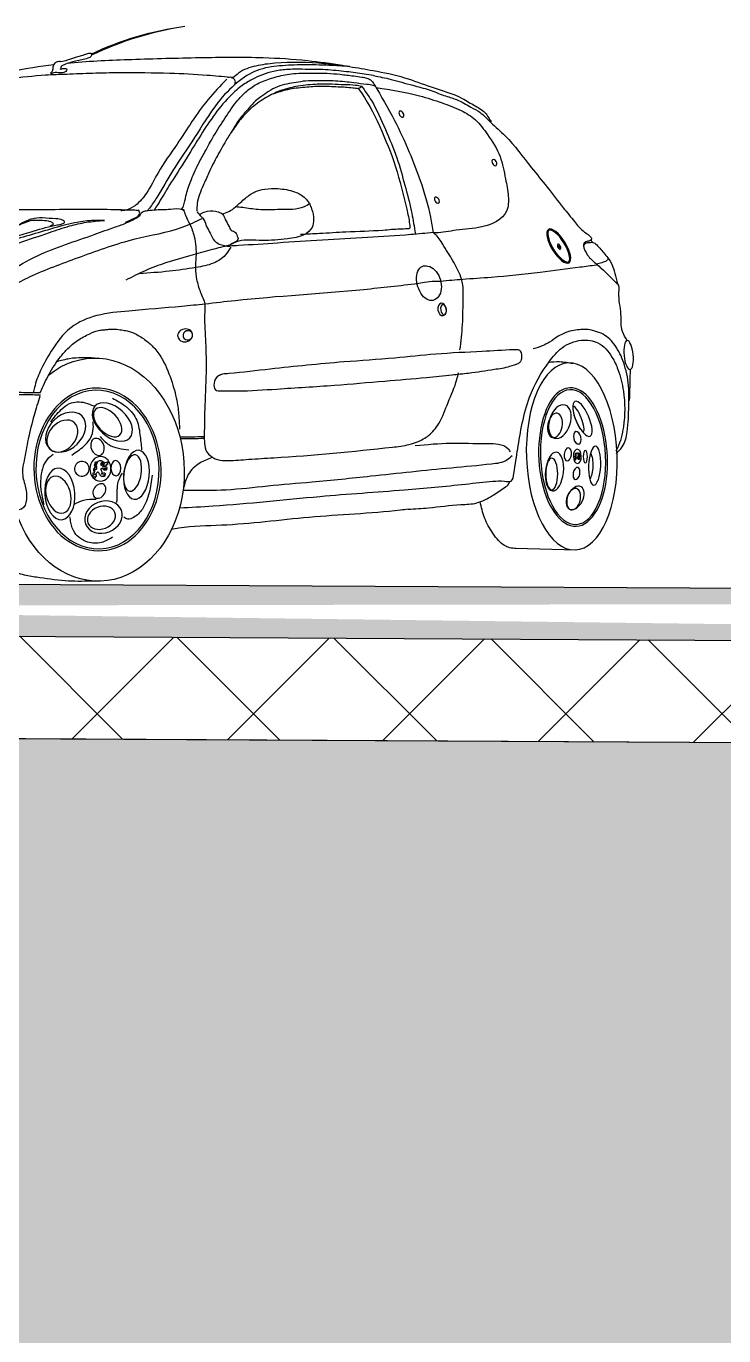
# Model space of a CAD drawing. Header units: metres. Extents: x 34785 to 38791, y 49888 to 55971.
# Drawn here: x 37681.381 to 37683.386, y 51723.612 to 51727.377 of the extents above; entities that cross this region are included whole.
import ezdxf

# ---------------------------------------------------------------- set-up
doc = ezdxf.new("R2010")
doc.units = ezdxf.units.M

# ---------------------------------------------------------------- blocks, each defined once
blk = doc.blocks.new('206')
blk.add_line((-1.0818, 0.0709), (-0.9431, 0.0746))
for centre, radius, start, end in [((-0.2889, 0.5449), 0.7247, 64.6115, 82.2608), ((-0.3078, 0.5085), 0.7635, 64.4955, 81.2202)]:
    blk.add_arc(centre, radius, start, end)
for centre, major_axis, ratio in [((-0.6837, 1.0629), (0.00389, 0.00661), 0.619141), ((-0.8953, 0.9526), (0.00389, 0.00661), 0.619141), ((-0.7646, 0.8671), (0.00389, 0.00661), 0.619141), ((-1.0417, 0.7626), (0.0235, 0.038), 0.368742), ((-1.0425, 0.761), (0.00268, 0.00565), 0.503817), ((-0.7765, 0.6183), (0.0025, 0.014), 0.676401), ((-0.7797, 0.6179), (0.0018, 0.0117), 0.544379), ((-0.1979, 0.5594), (-0.0107, 0.0029), 0.951899), ((-0.1917, 0.5594), (-0.0169, 0.0029), 0.850032), ((-1.2008, 0.5146), (0.0033, 0.0329), 0.316061), ((-1.0715, 0.2839), (0.0077, 0.2129), 0.48487), ((-1.0744, 0.2824), (0.0073, 0.1532), 0.482614), ((0.0077, 0.2541), (0.0055, 0.1804), 0.776088), ((-1.0957, 0.3695), (0.0173, 0.0395), 0.34856), ((-1.0867, 0.3691), (0.0112, 0.0283), 0.224505), ((-1.0444, 0.3631), (-0.0119, 0.0378), 0.603697), ((-0.0261, 0.3622), (0.0397, 0.0361), 0.62928), ((-0.0155, 0.3618), (-0.0278, -0.0291), 0.575465), ((0.0802, 0.3391), (-0.0375, 0.0367), 0.719914), ((-1.0334, 0.3545), (-0.005, 0.0277), 0.584103), ((0.0876, 0.3302), (-0.0271, 0.0306), 0.735542), ((-1.084, 0.3263), (0.0036, 0.0142), 0.56683), ((-1.1236, 0.2629), (-0.0021, 0.0444), 0.311363), ((-1.0841, 0.2841), (0.0003, 0.0163), 0.553191), ((-1.0625, 0.2885), (-0.0013, 0.015), 0.547885), ((-0.0811, 0.2421), (-0.0053, 0.0558), 0.518368), ((0.0077, 0.3057), (0.0069, 0.0187), 0.743093), ((-1.1023, 0.2833), (-0.0002, 0.0143), 0.337329), ((-1.0321, 0.2495), (-0.0048, 0.0441), 0.463221), ((-1.0259, 0.244), (0, 0.0362), 0.373203), ((-0.0721, 0.2461), (-0.0067, 0.0413), 0.472036), ((-0.0342, 0.257), (0.0007, 0.0173), 0.659352), ((0.001, 0.2557), (-0.0004, 0.028), 0.858284), ((0.0432, 0.2557), (-0.002, -0.0167), 0.993998), ((-1.0822, 0.2452), (-0.0028, 0.0137), 0.54095), ((0.0933, 0.1986), (0.0045, 0.0587), 0.58238), ((0.0966, 0.1969), (0.012, 0.0416), 0.634457), ((-1.0792, 0.1895), (-0.0134, 0.0253), 0.617226), ((-1.0757, 0.1866), (-0.0063, 0.0242), 0.60005), ((0.0033, 0.2052), (-0.0099, 0.0148), 0.749827), ((-0.006, 0.1457), (-0.0407, 0.0156), 0.81942), ((-0.0012, 0.1443), (-0.0306, 0.012), 0.771648)]:
    blk.add_ellipse(centre, major_axis=major_axis, ratio=ratio)
for centre, major_axis, ratio, start_param, end_param in [((-0.7448, 0.6782), (0.0124, 0.0387), 0.707745, 0.005758, 3.198324), ((-0.745, 0.6783), (0.0116, 0.039), 0.616644, 3.182561, 6.461087), ((0.0098, 0.2538), (0.0098, 0.2538), 0.785448, 5.754623, 10.651578), ((-1.1058, 0.2624), (-0.0009, 0.0362), 0.373203, 0.618139, 2.570643), ((0.0911, 0.2442), (0.0098, 0.2538), 0.785448, 9.156043, 9.181852)]:
    blk.add_ellipse(centre, major_axis=major_axis, ratio=ratio, start_param=start_param, end_param=end_param)
for points, knots in [([(-0.5498, 1.1739), (-0.5232, 1.1776), (-0.4634, 1.1858), (-0.355, 1.1929), (-0.2215, 1.1911), (-0.0754, 1.1873), (0.0246, 1.1831), (0.0726, 1.1786), (0.0744, 1.1785)], [0, 0, 0, 0, 0.0805411, 0.1810632, 0.3255522, 0.4805868, 0.6199008, 0.6253544, 0.6253544, 0.6253544, 0.6253544]), ([(0.0196, 1.1991), (0.0204, 1.1996), (0.0235, 1.2018), (0.0315, 1.2003), (0.0425, 1.1956), (0.0584, 1.1917), (0.0747, 1.1864), (0.087, 1.1815), (0.0955, 1.1827), (0.1024, 1.1815), (0.1091, 1.1747), (0.1092, 1.1661), (0.1107, 1.1596), (0.1131, 1.1573), (0.1138, 1.1568)], [0, 0, 0, 0, 0.002864, 0.0109739, 0.0221597, 0.0395697, 0.0594545, 0.0743492, 0.077552, 0.085067, 0.0946172, 0.1030903, 0.1106192, 0.1132022, 0.1132022, 0.1132022, 0.1132022]), ([(-0.6202, 1.1506), (-0.6132, 1.1518), (-0.5929, 1.1554), (-0.5566, 1.1599), (-0.5097, 1.1647), (-0.4641, 1.1647), (-0.4243, 1.1652), (-0.3853, 1.1599), (-0.3501, 1.1461), (-0.3167, 1.1257), (-0.2721, 1.0843), (-0.23, 1.0209), (-0.1874, 0.9495), (-0.1545, 0.8997), (-0.135, 0.8655), (-0.124, 0.8491), (-0.1212, 0.845)], [0, 0, 0, 0, 0.0212479, 0.0617609, 0.1096072, 0.1626269, 0.1985056, 0.2287944, 0.2803023, 0.3106024, 0.3458495, 0.4615978, 0.5370338, 0.595655, 0.640379, 0.6550678, 0.6550678, 0.6550678, 0.6550678]), ([(0.0926, 1.1655), (0.0899, 1.1659), (0.0854, 1.1666), (0.0774, 1.1673), (0.0776, 1.1612), (0.0838, 1.1575), (0.0948, 1.1552), (0.1036, 1.16), (0.1136, 1.1541), (0.1138, 1.1564), (0.1138, 1.1568)], [0, 0, 0, 0, 0.00892792, 0.01466239, 0.01834355, 0.02287119, 0.0351554, 0.04965049, 0.05538496, 0.05630552, 0.05630552, 0.05630552, 0.05630552]), ([(0.1076, 1.1749), (0.1391, 1.1711), (0.1998, 1.1617), (0.2813, 1.1434), (0.3303, 1.1266), (0.3512, 1.1195)], [0.6587718, 0.6587718, 0.6587718, 0.6587718, 0.7538002, 0.8428566, 0.908971, 0.908971, 0.908971, 0.908971]), ([(-0.5928, 1.1266), (-0.6007, 1.1159), (-0.623, 1.0854), (-0.6467, 1.0289), (-0.6746, 0.9655), (-0.6909, 0.9026), (-0.7065, 0.8475), (-0.7124, 0.8099), (-0.7149, 0.792), (-0.7153, 0.7896)], [0, 0, 0, 0, 0.039957, 0.1129986, 0.1827033, 0.2476577, 0.307339, 0.3545026, 0.3616582, 0.3616582, 0.3616582, 0.3616582]), ([(-0.5854, 1.1212), (-0.6053, 1.0941), (-0.6207, 1.0666), (-0.6472, 1.0051), (-0.6607, 0.9749), (-0.6798, 0.9117), (-0.6889, 0.8789), (-0.6987, 0.8356), (-0.7007, 0.8243), (-0.7025, 0.8128)], [0, 0, 0, 0, 0.1005183, 0.1005183, 0.2010366, 0.2010366, 0.3015548, 0.3015548, 0.3367306, 0.3367306, 0.3367306, 0.3367306]), ([(-1.0194, 0.7986), (-1.0214, 0.7998), (-1.0256, 0.7992), (-1.0419, 0.7881), (-1.0554, 0.7699), (-1.0688, 0.7371), (-1.0678, 0.7263), (-1.0558, 0.7257), (-1.0407, 0.7377), (-1.0198, 0.7709), (-1.015, 0.7903), (-1.0181, 0.7975), (-1.0187, 0.7982), (-1.0194, 0.7986)], [0, 0, 0, 0, 0.69658, 0.69658, 2.000192, 2.000192, 3.344248, 3.344248, 4.688304, 4.688304, 6.032361, 6.032361, 6.283185, 6.283185, 6.283185, 6.283185]), ([(-1.044, 0.7579), (-1.0431, 0.7585), (-1.0417, 0.7605), (-1.041, 0.7631), (-1.041, 0.7638), (-1.041, 0.7642)], [3.86163, 3.86163, 3.86163, 3.86163, 5.067043, 5.067043, 5.563148, 5.563148, 5.563148, 5.563148]), ([(-1.041, 0.7642), (-1.0419, 0.7636), (-1.0433, 0.7615), (-1.044, 0.759), (-1.044, 0.7583), (-1.044, 0.7579)], [0.720037, 0.720037, 0.720037, 0.720037, 1.92545, 1.92545, 2.421555, 2.421555, 2.421555, 2.421555]), ([(-1.1279, 0.7216), (-1.1317, 0.7183), (-1.141, 0.7102), (-1.1552, 0.6971), (-1.1663, 0.6848), (-1.1731, 0.6784), (-1.1748, 0.6769)], [0, 0, 0, 0, 0.01500738, 0.03697879, 0.05794359, 0.0648449, 0.0648449, 0.0648449, 0.0648449]), ([(-1.1543, 0.7347), (-1.154, 0.7334), (-1.1528, 0.7294), (-1.1441, 0.726), (-1.1358, 0.7236), (-1.1298, 0.722), (-1.128, 0.7215)], [0.00183504, 0.00183504, 0.00183504, 0.00183504, 0.00594992, 0.01418325, 0.02698896, 0.0327732, 0.0327732, 0.0327732, 0.0327732]), ([(-1.1274, 0.719), (-1.115, 0.7175), (-1.0724, 0.7122), (-0.9929, 0.7015), (-0.9039, 0.6917), (-0.8283, 0.6872), (-0.7901, 0.6838), (-0.7735, 0.6822)], [0, 0, 0, 0, 0.0374232, 0.1286786, 0.2406845, 0.3058355, 0.3558415, 0.3558415, 0.3558415, 0.3558415]), ([(-1.1976, 0.5478), (-1.1939, 0.5546), (-1.1815, 0.5723), (-1.186, 0.6122), (-1.176, 0.6455), (-1.1805, 0.6737), (-1.1741, 0.6793), (-1.1729, 0.6804)], [0.1374789, 0.1374789, 0.1374789, 0.1374789, 0.1607399, 0.2001675, 0.2500532, 0.2698263, 0.2747294, 0.2747294, 0.2747294, 0.2747294]), ([(-0.7215, 0.6767), (-0.6804, 0.6722), (-0.542, 0.6559), (-0.3799, 0.6474), (-0.2599, 0.6331), (-0.2373, 0.6304)], [0.4081633, 0.4081633, 0.4081633, 0.4081633, 0.5321559, 0.8260912, 0.8946185, 0.8946185, 0.8946185, 0.8946185]), ([(-0.179, 0.167), (-0.2045, 0.1683), (-0.311, 0.1737), (-0.481, 0.1931), (-0.6732, 0.206), (-0.8035, 0.2178), (-0.8807, 0.2268), (-0.9135, 0.2291), (-0.937, 0.2238), (-0.9421, 0.2613), (-0.9515, 0.3188), (-0.966, 0.4129), (-1.0089, 0.4867), (-1.0479, 0.5349), (-1.0899, 0.5517), (-1.1356, 0.5456), (-1.1622, 0.5147), (-1.1799, 0.4762), (-1.1927, 0.4226), (-1.1929, 0.3613), (-1.1817, 0.3154), (-1.1728, 0.2981), (-1.1716, 0.2956)], [0.001699, 0.001699, 0.001699, 0.001699, 0.078108, 0.321699, 0.515096, 0.654347, 0.717505, 0.743501, 0.758665, 0.777159, 0.834093, 0.954915, 1.046524, 1.090158, 1.137809, 1.175333, 1.220677, 1.252109, 1.302934, 1.384287, 1.434239, 1.442509, 1.442509, 1.442509, 1.442509]), ([(0.0148, 0.5077), (0.0337, 0.5084), (0.0627, 0.5095), (0.0905, 0.5021), (0.1001, 0.4994)], [0, 0, 0, 0, 0.05645012, 0.08617006, 0.08617006, 0.08617006, 0.08617006]), ([(-1.2029, 0.4113), (-1.2034, 0.4221), (-1.2043, 0.4458), (-1.2045, 0.4692), (-1.205, 0.4823)], [0, 0, 0, 0, 0.03236451, 0.07114762, 0.07114762, 0.07114762, 0.07114762]), ([(-1.0669, 0.4399), (-1.084, 0.4407), (-1.1009, 0.4303), (-1.1439, 0.3734), (-1.1589, 0.2968), (-1.1426, 0.1686), (-1.1112, 0.1206), (-1.0389, 0.1295), (-1.0078, 0.1842), (-0.9896, 0.3164), (-1.0032, 0.3895), (-1.0425, 0.4328), (-1.0545, 0.4393), (-1.0669, 0.4399)], [0, 0, 0, 0, 0.615537, 0.615537, 1.91989, 1.91989, 3.224243, 3.224243, 4.528595, 4.528595, 5.832948, 5.832948, 6.283185, 6.283185, 6.283185, 6.283185]), ([(0.0134, 0.4393), (-0.017, 0.4403), (-0.0477, 0.4285), (-0.1171, 0.368), (-0.1423, 0.2972), (-0.1303, 0.1631), (-0.0932, 0.1024), (0.0072, 0.0565), (0.0677, 0.0733), (0.1455, 0.1674), (0.1616, 0.2422), (0.1329, 0.3719), (0.0884, 0.4242), (0.0284, 0.4381), (0.0209, 0.4391), (0.0134, 0.4393)], [0, 0, 0, 0, 0.623712, 0.623712, 1.724785, 1.724785, 2.825858, 2.825858, 3.926932, 3.926932, 5.028005, 5.028005, 6.129079, 6.129079, 6.283185, 6.283185, 6.283185, 6.283185]), ([(-1.0869, 0.2866), (-1.0873, 0.2875), (-1.088, 0.2891), (-1.09, 0.2878), (-1.0906, 0.2887), (-1.09, 0.289), (-1.0908, 0.2892), (-1.0914, 0.289), (-1.0913, 0.2898), (-1.0903, 0.2903), (-1.0914, 0.2902), (-1.0917, 0.2907), (-1.0914, 0.2914), (-1.0902, 0.2909), (-1.0889, 0.2907), (-1.0878, 0.2894), (-1.087, 0.2883), (-1.0861, 0.2881), (-1.0856, 0.2881), (-1.0855, 0.288)], [0, 0, 0, 0, 0.01126101, 0.02034275, 0.02196095, 0.02377042, 0.02606042, 0.02895734, 0.03151549, 0.03458667, 0.03792506, 0.04003505, 0.0419835, 0.04596676, 0.05422371, 0.0619192, 0.06832286, 0.07315385, 0.07484256, 0.07484256, 0.07484256, 0.07484256]), ([(-1.0796, 0.283), (-1.0798, 0.2833), (-1.0803, 0.2838), (-1.0812, 0.2839), (-1.0818, 0.2848), (-1.0812, 0.2861), (-1.0808, 0.2879), (-1.0815, 0.2898), (-1.0822, 0.2918), (-1.084, 0.2924), (-1.0851, 0.2923), (-1.0856, 0.2921), (-1.0855, 0.2915), (-1.0861, 0.2916), (-1.0865, 0.2911), (-1.0873, 0.2915), (-1.0877, 0.2906), (-1.0872, 0.2898), (-1.0863, 0.2898), (-1.0857, 0.2903), (-1.085, 0.29), (-1.0849, 0.2896), (-1.0849, 0.2894)], [0, 0, 0, 0, 0.00467723, 0.00979473, 0.0122591, 0.01828005, 0.02814277, 0.03770909, 0.04665835, 0.05709429, 0.06058153, 0.06254199, 0.06456709, 0.06651946, 0.06935667, 0.07208216, 0.07548577, 0.07971135, 0.083704, 0.08687461, 0.08968892, 0.09309825, 0.09309825, 0.09309825, 0.09309825]), ([(-1.0849, 0.2894), (-1.0851, 0.2894), (-1.0856, 0.2894), (-1.0861, 0.2894), (-1.0869, 0.2895), (-1.0864, 0.2889), (-1.0857, 0.2892), (-1.0852, 0.2891), (-1.0849, 0.289)], [0.00070841, 0.00070841, 0.00070841, 0.00070841, 0.00358795, 0.00796434, 0.00963298, 0.01124526, 0.0150069, 0.01915162, 0.01915162, 0.01915162, 0.01915162]), ([(-1.0849, 0.289), (-1.0849, 0.289), (-1.0849, 0.2887), (-1.0848, 0.2882), (-1.0853, 0.288), (-1.0855, 0.288), (-1.0857, 0.2881)], [0.094531943, 0.094531943, 0.094531943, 0.094531943, 0.095138104, 0.09841845, 0.099879776, 0.101701771, 0.101701771, 0.101701771, 0.101701771]), ([(-0.9359, 0.2853), (-0.9319, 0.2817), (-0.9192, 0.2698), (-0.8693, 0.264), (-0.7678, 0.2551), (-0.6305, 0.2403), (-0.4915, 0.2257), (-0.3816, 0.2173), (-0.2874, 0.2054), (-0.223, 0.2063), (-0.1903, 0.2063), (-0.1869, 0.2063)], [0, 0, 0, 0, 0.0158203, 0.0514686, 0.1432112, 0.3279151, 0.4622045, 0.563434, 0.6585019, 0.7464782, 0.7565059, 0.7565059, 0.7565059, 0.7565059]), ([(-0.0044, 0.2603), (-0.0056, 0.2624), (-0.0077, 0.2662), (-0.0123, 0.2626), (-0.014, 0.2649), (-0.0126, 0.2657), (-0.0145, 0.2661), (-0.016, 0.2655), (-0.0158, 0.2675), (-0.0135, 0.2687), (-0.0162, 0.2684), (-0.0169, 0.2697), (-0.0163, 0.2712), (-0.0133, 0.2703), (-0.01, 0.27), (-0.0072, 0.2671), (-0.005, 0.2644), (-0.0027, 0.2641), (-0.0016, 0.264), (-0.0013, 0.264)], [0, 0, 0, 0, 0.01126101, 0.02034275, 0.02196095, 0.02377042, 0.02606042, 0.02895734, 0.03151549, 0.03458667, 0.03792506, 0.04003505, 0.0419835, 0.04596676, 0.05422371, 0.0619192, 0.06832286, 0.07315385, 0.07484256, 0.07484256, 0.07484256, 0.07484256]), ([(0.0141, 0.2527), (0.0135, 0.2532), (0.0122, 0.2544), (0.0099, 0.2546), (0.0084, 0.2567), (0.0096, 0.26), (0.0104, 0.2644), (0.0083, 0.269), (0.0063, 0.2738), (0.0018, 0.2749), (-0.0008, 0.2746), (-0.0023, 0.274), (-0.0019, 0.2726), (-0.0034, 0.2725), (-0.0043, 0.2714), (-0.0062, 0.2723), (-0.007, 0.27), (-0.0057, 0.268), (-0.0034, 0.2682), (-0.0022, 0.2696), (-0.0003, 0.269), (0, 0.268), (0.0001, 0.2674)], [0, 0, 0, 0, 0.00467723, 0.00979473, 0.0122591, 0.01828005, 0.02814277, 0.03770909, 0.04665835, 0.05709429, 0.06058153, 0.06254199, 0.06456709, 0.06651946, 0.06935667, 0.07208216, 0.07548577, 0.07971135, 0.083704, 0.08687461, 0.08968892, 0.09309825, 0.09309825, 0.09309825, 0.09309825]), ([(0.0001, 0.2674), (-0.0004, 0.2673), (-0.0017, 0.2672), (-0.0029, 0.2672), (-0.0049, 0.2674), (-0.0035, 0.2661), (-0.002, 0.2667), (-0.0006, 0.2666), (0.0001, 0.2666)], [0.00070841, 0.00070841, 0.00070841, 0.00070841, 0.00358795, 0.00796434, 0.00963298, 0.01124526, 0.0150069, 0.01915162, 0.01915162, 0.01915162, 0.01915162]), ([(0.0001, 0.2666), (0.0002, 0.2664), (0.0002, 0.2657), (0.0004, 0.2646), (-0.0007, 0.264), (-0.0013, 0.264), (-0.0016, 0.264)], [0.094531943, 0.094531943, 0.094531943, 0.094531943, 0.095138104, 0.09841845, 0.099879776, 0.101701771, 0.101701771, 0.101701771, 0.101701771]), ([(-0.945, 0.0746), (-0.9398, 0.0747), (-0.9304, 0.0749), (-0.9157, 0.0821), (-0.9043, 0.0923), (-0.8879, 0.1137), (-0.8715, 0.1429), (-0.8657, 0.1682), (-0.8629, 0.1804)], [0, 0, 0, 0, 0.0154487, 0.0277714, 0.0476237, 0.0688064, 0.1090796, 0.1464519, 0.1464519, 0.1464519, 0.1464519]), ([(-0.6992, 0.1636), (-0.6934, 0.1629), (-0.6187, 0.1539), (-0.4761, 0.1488), (-0.3091, 0.1258), (-0.2036, 0.1257), (-0.1663, 0.1187), (-0.1606, 0.1176)], [0.2471998, 0.2471998, 0.2471998, 0.2471998, 0.2648045, 0.4733677, 0.6739114, 0.7707259, 0.7878975, 0.7878975, 0.7878975, 0.7878975])]:
    blk.add_open_spline(points, degree=3, knots=knots)
for points in [[(0.0201, 1.2007), (0.0221, 1.1948), (0.0298, 1.19), (0.0571, 1.1832), (0.0837, 1.1753), (0.0901, 1.1715), (0.0921, 1.1657)], [(-0.566, 1.1712), (-0.6192, 1.1621), (-0.6912, 1.1458), (-0.7518, 1.1247), (-0.8219, 1.0988), (-0.8517, 1.0815), (-0.8763, 1.0637), (-0.8834, 1.0527), (-0.8882, 1.045)], [(-0.566, 1.1712), (-0.5092, 1.1774), (-0.3958, 1.1786), (-0.3524, 1.1723), (-0.3135, 1.1561), (-0.3, 1.1455), (-0.2972, 1.1441)], [(-0.566, 1.1712), (-0.5192, 1.1738), (-0.4597, 1.175), (-0.4066, 1.1725), (-0.356, 1.1624), (-0.3105, 1.1346), (-0.2662, 1.0891), (-0.2131, 1.0095), (-0.1639, 0.9345), (-0.1271, 0.873), (-0.1106, 0.849), (-0.1055, 0.8427)], [(-0.6202, 1.1506), (-0.6605, 1.142), (-0.7095, 1.1285), (-0.747, 1.118), (-0.7806, 1.1055), (-0.8094, 1.0959), (-0.8421, 1.0786), (-0.8622, 1.0671), (-0.8872, 1.0441), (-0.9199, 1.0134), (-0.9798, 0.941), (-1.0154, 0.8969), (-1.0519, 0.8498), (-1.0778, 0.8182), (-1.097, 0.797), (-1.1124, 0.7855), (-1.1163, 0.7788), (-1.1134, 0.775), (-1.1028, 0.7721), (-1.098, 0.7663), (-1.0992, 0.7583), (-1.11, 0.7385), (-1.1279, 0.7216)], [(-0.6249, 1.1258), (-0.6194, 1.128), (-0.6053, 1.1303), (-0.5757, 1.134), (-0.5338, 1.1381), (-0.4919, 1.1385), (-0.4659, 1.1381), (-0.4445, 1.1349), (-0.4021, 1.1253), (-0.3816, 1.1144), (-0.3643, 1.1026), (-0.3516, 1.093), (-0.337, 1.0766), (-0.3201, 1.0575), (-0.3028, 1.032), (-0.2875, 1.0072), (-0.2652, 0.9681), (-0.2456, 0.9294), (-0.2329, 0.9003), (-0.2191, 0.8595), (-0.2187, 0.8422)], [(-0.1822, 0.8463), (-0.185, 0.8481), (-0.1879, 0.8534), (-0.1936, 0.877), (-0.204, 0.9087), (-0.2218, 0.9494), (-0.2368, 0.9769), (-0.2566, 1.0128), (-0.2829, 1.0543), (-0.3117, 1.0949), (-0.3354, 1.1178), (-0.36, 1.1338), (-0.3922, 1.1457), (-0.4281, 1.154), (-0.4727, 1.1563), (-0.5151, 1.1558), (-0.5443, 1.1535), (-0.5752, 1.1499), (-0.5939, 1.1472), (-0.6053, 1.1444), (-0.6135, 1.1408), (-0.6194, 1.1344), (-0.6222, 1.1303)], [(-0.305, 1.1292), (-0.3057, 1.1384), (-0.3014, 1.1448), (-0.288, 1.1462)], [(-0.2943, 1.1462), (-0.242, 1.1511), (-0.157, 1.1554), (-0.0431, 1.1568), (0.0189, 1.1555), (0.0776, 1.1534), (0.1257, 1.1513), (0.2086, 1.1435), (0.3328, 1.1251), (0.3774, 1.111), (0.4078, 1.0989), (0.4807, 1.0636), (0.5491, 1.0252), (0.6099, 0.9849), (0.6538, 0.9566), (0.7083, 0.9184), (0.7649, 0.8731), (0.8006, 0.8438), (0.831, 0.8198)], [(-0.2866, 1.1427), (-0.2433, 1.0953), (-0.1735, 0.9948), (-0.1302, 0.9293), (-0.1037, 0.8832), (-0.0786, 0.8553), (-0.0562, 0.8442), (-0.0451, 0.8428)], [(-0.6268, 1.1234), (-0.7252, 1.1047), (-0.7762, 1.0885), (-0.8198, 1.0711), (-0.8522, 1.05), (-0.8796, 1.0164), (-0.9082, 0.9666), (-0.9207, 0.9156), (-0.9269, 0.8758), (-0.9232, 0.8422), (-0.8671, 0.8062), (-0.8086, 0.7987), (-0.7613, 0.7925), (-0.7563, 0.7925)], [(-0.6218, 1.1308), (-0.6679, 1.0487), (-0.7018, 0.9763), (-0.7264, 0.9119), (-0.7501, 0.8286), (-0.7563, 0.7925)], [(-0.5936, 1.1258), (-0.5856, 1.1202)], [(-0.5934, 1.1259), (-0.5796, 1.1282), (-0.5538, 1.1296), (-0.5266, 1.1309), (-0.4874, 1.1305), (-0.4437, 1.1254), (-0.4114, 1.1171), (-0.3806, 1.1033), (-0.3479, 1.0812), (-0.3179, 1.0509), (-0.2963, 1.0214)], [(-0.586, 1.1205), (-0.5731, 1.1222), (-0.5395, 1.1245), (-0.5003, 1.1259), (-0.464, 1.1236), (-0.4248, 1.1185), (-0.3916, 1.1084)], [(-0.2758, 0.8357), (-0.2912, 0.8411), (-0.3065, 0.8519), (-0.329, 0.8717), (-0.3506, 0.8861), (-0.3732, 0.8924), (-0.4029, 0.8933), (-0.4408, 0.8861), (-0.4651, 0.8717), (-0.4795, 0.8474), (-0.484, 0.8231), (-0.4804, 0.8051), (-0.4633, 0.7889), (-0.4245, 0.779), (-0.3669, 0.7754), (-0.3389, 0.7763), (-0.3137, 0.7736), (-0.2939, 0.7655)], [(-0.4759, 0.8591), (-0.4624, 0.8519), (-0.4083, 0.8456), (-0.3578, 0.8456), (-0.3227, 0.8501), (-0.3065, 0.8519)], [(-0.2236, 0.8339), (-0.2425, 0.842), (-0.2668, 0.8402), (-0.2776, 0.8348), (-0.283, 0.8231), (-0.2912, 0.8078), (-0.2966, 0.7988), (-0.3065, 0.7934), (-0.3092, 0.788), (-0.3119, 0.7772), (-0.302, 0.77), (-0.2903, 0.7628)], [(-0.2191, 0.8402), (-0.2227, 0.8357), (-0.2344, 0.8222), (-0.2407, 0.8069), (-0.2488, 0.7916), (-0.2587, 0.7745), (-0.2695, 0.7673), (-0.2939, 0.7619)], [(-0.1881, 0.8467), (-0.1924, 0.8326), (-0.2023, 0.8128), (-0.2122, 0.7845), (-0.2164, 0.7378), (-0.215, 0.7124), (-0.2179, 0.6869), (-0.2263, 0.6586), (-0.2363, 0.6303), (-0.2363, 0.6134), (-0.238, 0.5508), (-0.2394, 0.4857), (-0.2366, 0.4009), (-0.2352, 0.3316)], [(0.2388, 0.679), (0.2098, 0.7021), (0.1442, 0.7407), (0.0149, 0.7889), (-0.0334, 0.8063), (-0.0594, 0.8159), (-0.0768, 0.8246), (-0.0884, 0.8323), (-0.0942, 0.84), (-0.1029, 0.8429), (-0.1216, 0.845), (-0.1588, 0.8468), (-0.1849, 0.8458), (-0.1888, 0.8439)], [(-0.0564, 0.8169), (-0.0829, 0.8295), (-0.0848, 0.8307), (-0.0879, 0.8352), (-0.0879, 0.8396), (-0.0848, 0.844), (-0.0848, 0.8433)], [(-0.088, 0.8415), (-0.0833, 0.8433), (-0.0716, 0.8444), (-0.0061, 0.8456), (0.1543, 0.845), (0.249, 0.8456), (0.525, 0.8391), (0.5979, 0.8342), (0.7919, 0.8219), (0.8401, 0.8194), (0.8549, 0.8182), (0.8648, 0.8169)], [(-0.7025, 0.8132), (-0.7029, 0.8056), (-0.7022, 0.8027), (-0.6979, 0.8016), (-0.6802, 0.8012), (-0.6418, 0.7983), (-0.5576, 0.7944), (-0.4975, 0.791), (-0.4543, 0.7887)], [(0.2139, 0.66), (0.1955, 0.6742), (0.1558, 0.6954), (0.044, 0.7392), (-0.0777, 0.7788), (-0.1853, 0.8057), (-0.2306, 0.8255)], [(-0.0082, 0.8209), (0.0309, 0.8199), (0.108, 0.803), (0.2179, 0.7713), (0.3395, 0.7386), (0.4546, 0.7027), (0.5593, 0.6584), (0.61, 0.6299)], [(0.5888, 0.6373), (0.5244, 0.6605), (0.3976, 0.7027), (0.2761, 0.7397), (0.1862, 0.7703), (0.1165, 0.7935), (0.0711, 0.8083), (0.033, 0.8167), (-0.0082, 0.8209)], [(0.1159, 0.8088), (0.1081, 0.813), (0.1165, 0.8185), (0.1189, 0.8191), (0.1382, 0.8209), (0.1606, 0.8197), (0.1774, 0.8142), (0.1919, 0.8076), (0.2076, 0.8004), (0.2287, 0.795), (0.2498, 0.7901), (0.2625, 0.7883), (0.2661, 0.7847)], [(-1.1165, 0.7794), (-1.1158, 0.7754), (-1.1174, 0.7729), (-1.1196, 0.7707)], [(-0.817, 0.5261), (-0.8229, 0.5838), (-0.8244, 0.6465), (-0.8237, 0.6746), (-0.8207, 0.6872), (-0.8037, 0.7246), (-0.7807, 0.7623), (-0.7622, 0.7881), (-0.7578, 0.7918)], [(-0.7562, 0.7933), (-0.7052, 0.7887), (-0.6064, 0.7819), (-0.5043, 0.7763), (-0.4021, 0.7695), (-0.3136, 0.7638), (-0.2932, 0.7627)], [(-1.0992, 0.762), (-1.1006, 0.7672), (-1.1039, 0.7696), (-1.1142, 0.771), (-1.1194, 0.771), (-1.1274, 0.7658), (-1.1467, 0.7442), (-1.1557, 0.7329), (-1.166, 0.7117), (-1.1726, 0.6891), (-1.175, 0.676)], [(-0.2957, 0.7604), (-0.283, 0.7421), (-0.2561, 0.7237), (-0.2164, 0.7138), (-0.1556, 0.7053), (-0.0876, 0.6996)], [(-0.2916, 0.7644), (-0.2533, 0.7546), (-0.2101, 0.7428), (-0.1473, 0.7242), (-0.1011, 0.7065), (-0.057, 0.6849)], [(-0.7731, 0.6818), (-0.7601, 0.6818), (-0.7362, 0.6798), (-0.7197, 0.6763)], [(-0.2373, 0.6304), (-0.1842, 0.6253), (-0.0638, 0.6148), (0.0095, 0.6043), (0.0684, 0.5769), (0.1129, 0.5233), (0.1379, 0.4783), (0.151, 0.4404), (0.1536, 0.4286)], [(-1.1728, 0.2907), (-1.1864, 0.3055), (-1.1975, 0.34), (-1.2012, 0.3992), (-1.2012, 0.4374), (-1.1913, 0.4916), (-1.1728, 0.5323), (-1.1469, 0.5594), (-1.1086, 0.573)], [(-1.1086, 0.573), (-1.0763, 0.5708), (-1.0406, 0.5572), (-1.0209, 0.5437)], [(0.1377, 0.4303), (0.1179, 0.4708), (0.0919, 0.5104), (0.0749, 0.5294), (0.053, 0.5478), (0.0253, 0.5632), (0.0024, 0.5712), (-0.0087, 0.5723), (-0.0183, 0.5733), (-0.0364, 0.5733), (-0.0508, 0.5712), (-0.0625, 0.5691), (-0.0817, 0.5611), (-0.1051, 0.5457), (-0.1227, 0.5292), (-0.1402, 0.5042), (-0.162, 0.4521), (-0.1738, 0.4058), (-0.1776, 0.3721), (-0.1792, 0.346)], [(-1.0209, 0.5437), (-1.006, 0.5362), (-0.9838, 0.5288)], [(-0.9508, 0.4959), (-0.956, 0.5017), (-0.9576, 0.5133), (-0.955, 0.5234), (-0.9476, 0.5265), (-0.9382, 0.5266)], [(-0.9382, 0.5266), (-0.8676, 0.5228), (-0.7618, 0.5165), (-0.6686, 0.5077), (-0.5527, 0.4989), (-0.3852, 0.4825), (-0.292, 0.4725), (-0.2768, 0.4712)], [(-1.0738, 0.495), (-1.0437, 0.4988), (-1.0174, 0.4975)], [(-0.2743, 0.4329), (-0.3114, 0.4329), (-0.4003, 0.4373), (-0.5313, 0.446), (-0.6463, 0.4555), (-0.7409, 0.4637), (-0.7991, 0.4695), (-0.8366, 0.4737), (-0.8953, 0.4822), (-0.9307, 0.489), (-0.9508, 0.4959)], [(-0.2352, 0.3316), (-0.2355, 0.3197), (-0.2389, 0.2985), (-0.2478, 0.2867), (-0.2651, 0.2768), (-0.2888, 0.2743), (-0.3366, 0.2773), (-0.3934, 0.2808), (-0.6632, 0.305), (-0.6823, 0.3073), (-0.7205, 0.3173), (-0.7458, 0.3318), (-0.7687, 0.3585), (-0.7901, 0.4066), (-0.81, 0.4586), (-0.8138, 0.4739)], [(-0.2768, 0.4712), (-0.2678, 0.4671), (-0.2576, 0.4504), (-0.2605, 0.4358), (-0.2743, 0.4329)], [(0.1927, 0.4299), (0.1485, 0.4295), (0.1377, 0.4295)], [(0.1377, 0.4233), (0.1716, 0.4241), (0.1931, 0.4241)], [(0.1385, 0.4213), (0.1519, 0.3776), (0.1653, 0.3228), (0.1748, 0.2741), (0.1783, 0.2486), (0.1766, 0.2332), (0.1721, 0.2163), (0.1805, 0.1642), (0.194, 0.1609)], [(-0.0267, 0.4161), (-0.0541, 0.3997), (-0.0797, 0.3704), (-0.0889, 0.3339), (-0.0926, 0.2991)], [(0.1142, 0.3622), (0.0904, 0.3905), (0.0712, 0.4042), (0.0355, 0.4061), (0.0163, 0.3987)], [(0.066, 0.2871), (0.0389, 0.3072), (0.021, 0.3305), (0.0171, 0.3522), (0.0179, 0.3623)], [(0.0016, 0.3289), (-0.0178, 0.3111), (-0.0403, 0.3026), (-0.0636, 0.2987)], [(-0.7154, 0.3087), (-0.7956, 0.3142), (-0.8791, 0.3131), (-0.9258, 0.302), (-0.9314, 0.2942)], [(-0.1814, 0.3245), (-0.2097, 0.3245), (-0.2338, 0.3256)], [(-1.0851, 0.2845), (-1.0859, 0.2849), (-1.0877, 0.2847), (-1.0877, 0.2841), (-1.0887, 0.284), (-1.09, 0.2842), (-1.0908, 0.2843), (-1.0899, 0.285), (-1.0883, 0.2849), (-1.0886, 0.2855), (-1.0903, 0.2853), (-1.0909, 0.2856), (-1.0909, 0.2864), (-1.0896, 0.2867), (-1.0878, 0.2865), (-1.0867, 0.2863), (-1.0869, 0.2866)], [(-1.0828, 0.2818), (-1.0837, 0.2806), (-1.0851, 0.2785), (-1.0862, 0.278), (-1.0878, 0.278), (-1.0896, 0.2783), (-1.0892, 0.2789), (-1.0882, 0.279), (-1.0885, 0.2795), (-1.0894, 0.2796), (-1.0898, 0.2799), (-1.0894, 0.2807), (-1.0887, 0.2809), (-1.0874, 0.2805), (-1.0868, 0.2799), (-1.0862, 0.2798), (-1.0864, 0.2804), (-1.0867, 0.2808), (-1.0865, 0.2815)], [(-1.0865, 0.2815), (-1.086, 0.2832), (-1.0851, 0.2845)], [(-1.0799, 0.2825), (-1.0794, 0.281), (-1.0789, 0.2802), (-1.0783, 0.2803), (-1.0782, 0.2796), (-1.0784, 0.2778), (-1.0778, 0.2768), (-1.0784, 0.2767), (-1.0794, 0.2769), (-1.08, 0.277), (-1.0802, 0.2763), (-1.081, 0.2765), (-1.0809, 0.2773), (-1.0814, 0.2773), (-1.0816, 0.2782), (-1.0812, 0.2789), (-1.08, 0.2788), (-1.0797, 0.2792), (-1.0804, 0.2796), (-1.081, 0.2795), (-1.0813, 0.2801), (-1.0823, 0.2812), (-1.0828, 0.2818)], [(-1.0811, 0.2884), (-1.081, 0.2891), (-1.0807, 0.2904), (-1.0803, 0.2907), (-1.0794, 0.2901), (-1.0793, 0.2891), (-1.0792, 0.2882), (-1.0788, 0.2876), (-1.0789, 0.2874), (-1.0792, 0.2874), (-1.0796, 0.288), (-1.0796, 0.289), (-1.0797, 0.2897), (-1.08, 0.29), (-1.0803, 0.2898), (-1.0804, 0.2885), (-1.0792, 0.2853), (-1.0785, 0.2835), (-1.0786, 0.2824), (-1.0792, 0.2823), (-1.0799, 0.2825)], [(-1.081, 0.288), (-1.0806, 0.2873), (-1.0799, 0.2855), (-1.0793, 0.2841), (-1.0792, 0.2833), (-1.0793, 0.283), (-1.0795, 0.283), (-1.0796, 0.283)], [(-0.2531, 0.2816), (-0.225, 0.2686), (-0.199, 0.2427), (-0.1882, 0.2124)], [(0.0096, 0.2656), (0.0097, 0.2674), (0.0101, 0.2705), (0.0111, 0.2714), (0.0134, 0.2701), (0.0137, 0.2675), (0.0142, 0.2654), (0.0152, 0.264), (0.0152, 0.2634), (0.0144, 0.2634), (0.0133, 0.2649), (0.013, 0.2673), (0.0127, 0.269), (0.0119, 0.2696), (0.0112, 0.2692), (0.0112, 0.2659), (0.0148, 0.2583), (0.0168, 0.254), (0.0167, 0.2512), (0.0153, 0.2509), (0.0133, 0.2512)], [(0.1085, 0.2881), (0.1227, 0.2764), (0.1369, 0.2321), (0.1375, 0.2216), (0.1344, 0.1963), (0.1301, 0.1742)], [(-0.1169, 0.2411), (-0.1099, 0.2011), (-0.0945, 0.1642), (-0.0745, 0.1449), (-0.0614, 0.1411), (-0.0522, 0.1457)], [(-0.0481, 0.246), (-0.0388, 0.2258), (-0.0364, 0.1886), (-0.0357, 0.1793)], [(0.0003, 0.2553), (-0.0018, 0.2561), (-0.0061, 0.2555), (-0.0061, 0.2539), (-0.0084, 0.2535), (-0.0118, 0.2537), (-0.0137, 0.254), (-0.0115, 0.2559), (-0.0076, 0.2559), (-0.0086, 0.2571), (-0.0125, 0.2566), (-0.0142, 0.2571), (-0.0142, 0.259), (-0.0112, 0.26), (-0.0068, 0.2599), (-0.0039, 0.2596), (-0.0044, 0.2603)], [(0.0064, 0.2492), (0.0044, 0.246), (0.0012, 0.2406), (-0.0014, 0.2391), (-0.0052, 0.239), (-0.0097, 0.2395), (-0.009, 0.241), (-0.0063, 0.2415), (-0.0073, 0.2426), (-0.0095, 0.2426), (-0.0104, 0.2433), (-0.0098, 0.2454), (-0.0079, 0.246), (-0.0047, 0.2452), (-0.0032, 0.2437), (-0.0016, 0.2437), (-0.0021, 0.245), (-0.003, 0.246), (-0.0027, 0.2479)], [(-0.0027, 0.2479), (-0.0016, 0.2519), (0.0003, 0.2553)], [(0.0133, 0.2512), (0.015, 0.2478), (0.0162, 0.2459), (0.0176, 0.2462), (0.018, 0.2444), (0.018, 0.2399), (0.0194, 0.2375), (0.0181, 0.2373), (0.0157, 0.2375), (0.0141, 0.2377), (0.0137, 0.236), (0.0118, 0.2363), (0.0119, 0.2383), (0.0105, 0.2383), (0.01, 0.2405), (0.0108, 0.2422), (0.0137, 0.2421), (0.0144, 0.2431), (0.0127, 0.244), (0.0112, 0.2438), (0.0105, 0.2451), (0.0078, 0.2478), (0.0064, 0.2492)], [(0.0098, 0.2647), (0.0109, 0.263), (0.0128, 0.2587), (0.0145, 0.2553), (0.015, 0.2533), (0.0148, 0.2525), (0.0143, 0.2525), (0.0141, 0.2527)], [(-0.6992, 0.1636), (-0.7455, 0.1669), (-0.8189, 0.1744), (-0.8555, 0.1781), (-0.8907, 0.1946), (-0.9176, 0.2125), (-0.9281, 0.2215), (-0.9303, 0.226)], [(0.0109, 0.1862), (0.0396, 0.1839), (0.0606, 0.1746)], [(-0.0267, 0.0999), (-0.0011, 0.088), (0.03, 0.0889), (0.0593, 0.11), (0.0684, 0.1337), (0.0703, 0.1465)], [(0.0156, 0.0002), (0.0734, 0.0002), (0.1387, 0.0077), (0.1697, 0.013), (0.1864, 0.0175)]]:
    blk.add_spline(points, degree=3)
at = {"start_tangent": (-0.963229, 0.268682), "end_tangent": (-0.963229, 0.268682)}
blk.add_spline([(0.1573, 0.8242), (0.1331, 0.8266), (0.1022, 0.8245), (0.0861, 0.8211), (0.0824, 0.8177), (0.0886, 0.813), (0.0994, 0.8106), (0.1537, 0.7968), (0.1947, 0.7849), (0.2049, 0.7825), (0.2265, 0.7815), (0.2643, 0.7828), (0.2658, 0.7828), (0.2692, 0.7852), (0.2661, 0.7889), (0.2584, 0.7905), (0.2485, 0.792), (0.1922, 0.8081), (0.1786, 0.8152), (0.1653, 0.8211), (0.1573, 0.8242)], degree=3, dxfattribs=at)
blk.add_open_spline([(-0.1814, 0.3285), (-0.1989, 0.3283), (-0.2162, 0.3286), (-0.2336, 0.3296)], degree=3)

msp = doc.modelspace()

# ---------------------------------------------------------------- hatches: boundary and pattern name
at = {"transparency": 33554687}
h = msp.add_hatch(dxfattribs=at)
h.set_pattern_fill('EARTH', color=256, scale=0.01)
h.set_pattern_definition([(0, (37209.22292, 51827.326167), (0.0635, 0.0635), [0.0635, -0.0635]), (0, (37209.22292, 51827.34998), (0.0635, 0.0635), [0.0635, -0.0635]), (0, (37209.22292, 51827.37379), (0.0635, 0.0635), [0.0635, -0.0635]), (90, (37209.230856, 51827.38173), (-0.0635, 0.0635), [0.0635, -0.0635]), (90, (37209.25467, 51827.38173), (-0.0635, 0.0635), [0.0635, -0.0635]), (90, (37209.27848, 51827.38173), (-0.0635, 0.0635), [0.0635, -0.0635])])
edge = h.paths.add_edge_path()
edge.add_line((37668.8694, 51725.6929), (37689.9016, 51725.5754))
edge.add_line((37668.8716, 51725.8429), (37689.9016, 51725.7254))
h = msp.add_hatch(dxfattribs=at)
h.set_pattern_fill('DOTS', color=256, scale=0.1)
h.set_pattern_definition([(0, (37209.22292, 51827.32617), (0.079375, 0.15875), [0, -0.15875])])
h.paths.add_polyline_path([(37666.3928, 51717.5675), (37666.3886, 51718.6255), (37665.9627, 51718.6201), (37665.9513, 51725.0733), (37666.2274, 51725.5348), (37668.7169, 51725.5393), (37668.7147, 51725.3993), (37690.0516, 51725.281), (37690.0516, 51725.5754), (37694.6582, 51725.7572), (37694.6582, 51717.5675)])
h = msp.add_hatch(dxfattribs=at)
h.set_pattern_fill('ANSI37', color=256, scale=0.1)
h.set_pattern_definition([(45, (37209.22292, 51827.32617), (-0.2245064, 0.2245064), []), (135, (37209.22292, 51827.32617), (-0.2245064, -0.2245064), [])])
h.paths.add_polyline_path([(37668.8693, 51725.6929), (37668.8693, 51725.6929), (37668.8153, 51725.6937), (37668.787, 51725.6942), (37668.7587, 51725.6946), (37668.7304, 51725.695), (37668.7193, 51725.6952), (37668.7169, 51725.5393), (37668.7144, 51725.5393), (37668.7147, 51725.3993), (37690.0516, 51725.281), (37690.0516, 51725.5754), (37690.0405, 51725.5754), (37690.0122, 51725.5754), (37689.984, 51725.5754), (37689.9557, 51725.5754), (37689.9016, 51725.5754)])

# ---------------------------------------------------------------- linework, layer by layer
at = {"lineweight": 30}
for p, q in [((37668.8716, 51725.8429), (37689.9016, 51725.7254)), ((37668.8694, 51725.6929), (37689.9016, 51725.5754)), ((37668.7147, 51725.3993), (37690.0516, 51725.281))]:
    msp.add_line(p, q, dxfattribs=at)
at = {"flags": 128}
msp.add_lwpolyline([(37666.3928, 51717.5675), (37666.3886, 51718.6255), (37665.9627, 51718.6201), (37665.9513, 51725.0733), (37666.2274, 51725.5348), (37668.7169, 51725.5393), (37668.7147, 51725.3993), (37690.0516, 51725.281), (37690.0516, 51725.5754), (37693.0516, 51725.5754), (37693.0546, 51725.7255), (37694.6582, 51725.7572), (37694.6582, 51717.5675)], close=True, dxfattribs=at)

# ---------------------------------------------------------------- block references
at = {"color": 5, "xscale": -1.263214186610653, "yscale": 1.263214186610653, "zscale": 1.263214186610653}
msp.add_blockref('206', (37681.5952, 51725.7816), dxfattribs=at)

doc.saveas('drawing.dxf')
